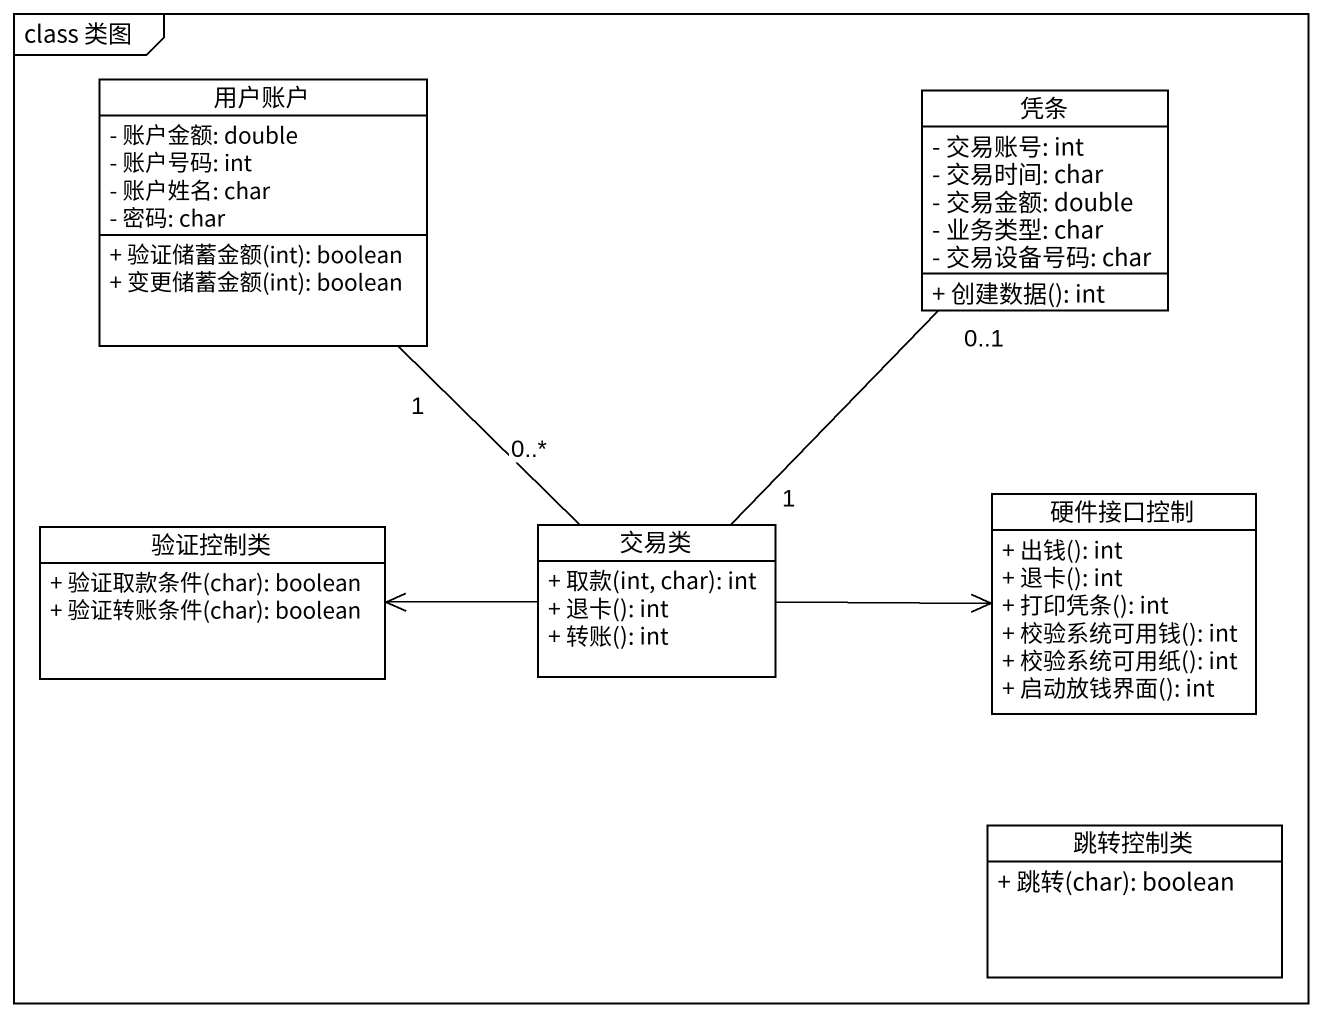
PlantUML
@startuml
mainframe class 类图
hide circle
hide empty members
skinparam classAttributeIconSize 0
class 用户账户 {
  - 账户金额: double
  - 账户号码: int
  - 账户姓名: char
  - 密码: char
  + 验证储蓄金额(int): boolean
  + 变更储蓄金额(int): boolean
}
class 凭条 {
  - 交易账号: int
  - 交易时间: char
  - 交易金额: double
  - 业务类型: char
  - 交易设备号码: char
  + 创建数据(): int
}
class 验证控制类 {
  + 验证取款条件(char): boolean
  + 验证转账条件(char): boolean
}
class 交易类 {
  + 取款(int, char): int
  + 退卡(): int
  + 转账(): int
}
class 硬件接口控制 {
  + 出钱(): int
  + 退卡(): int
  + 打印凭条(): int
  + 校验系统可用钱(): int
  + 校验系统可用纸(): int
  + 启动放钱界面(): int
}
class 跳转控制类 {
  + 跳转(char): boolean
}
用户账户 "1" -- "0..*" 交易类
交易类 "1" -up- "0..1" 凭条
交易类 -left-> 验证控制类
交易类 -right-> 硬件接口控制
@enduml
